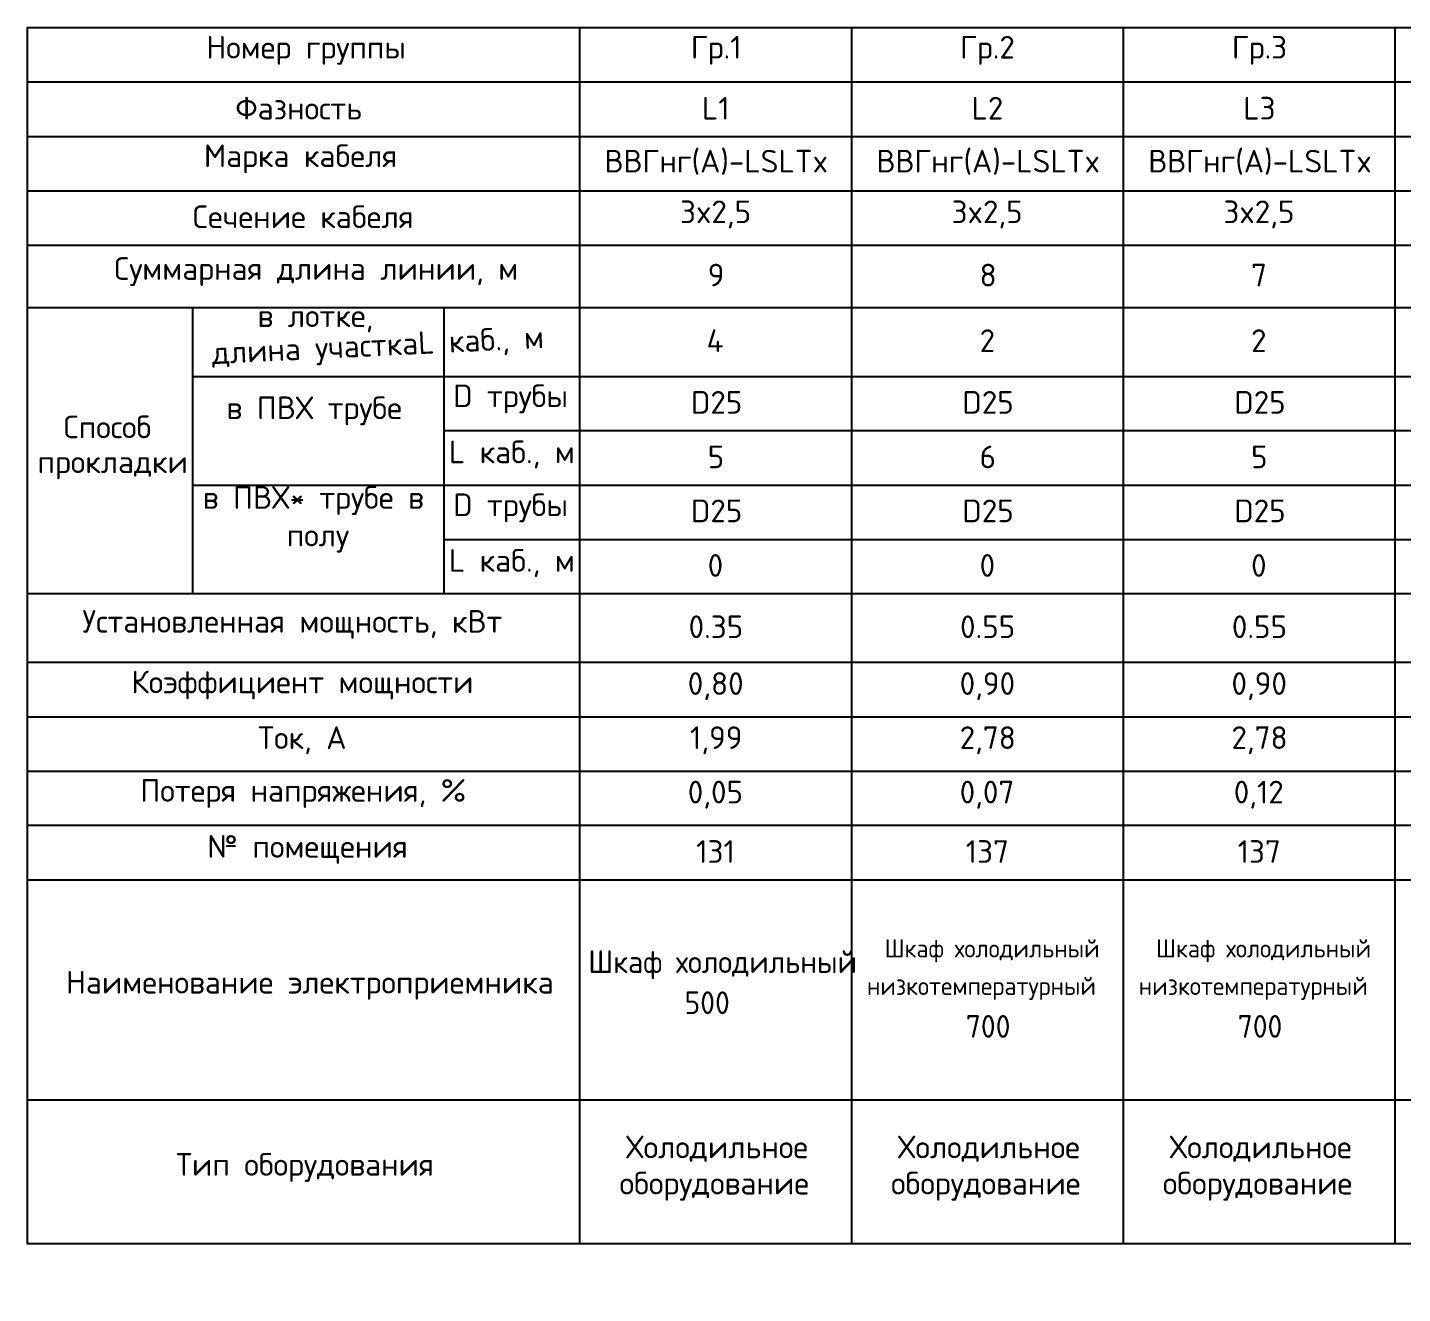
# Model space of a CAD drawing. Header units: millimetres. Extents: x -32 to 417638015, y -35 to 175284279.
# Drawn here: x 644708 to 659889, y 30324 to 44299 of the extents above; entities that cross this region are included whole.
import ezdxf

# ---------------------------------------------------------------- set-up
doc = ezdxf.new("R2010")
doc.units = ezdxf.units.MM
doc.layers.add('PDF _0', color=7, linetype='Continuous')
doc.layers.add('PDF _Текст', color=7, linetype='Continuous')
doc.styles.add('PDF GOST Common', font='GOST_Common.ttf')
doc.styles.add('PDF ISOCPEUR', font='isocpeur.ttf')

msp = doc.modelspace()

# ---------------------------------------------------------------- linework, layer by layer
at = {"layer": 'PDF _0', "lineweight": 25}
for points in [[(674260, 30871), (644708, 30871), (644708, 44299), (674260, 44299)], [(650804, 44299), (650804, 30871)], [(653806, 44299), (653806, 30871)], [(656807, 44299), (656807, 30871)], [(659804, 44299), (659804, 30871)], [(644708, 43698), (674260, 43698)], [(644708, 43097), (674260, 43097)], [(644708, 42495), (674260, 42495)], [(644708, 41898), (674260, 41898)], [(644708, 41208), (674260, 41208)], [(646529, 41208), (646529, 38050)], [(649306, 41208), (649306, 38050)], [(646529, 40446), (674260, 40446)], [(649306, 39850), (674260, 39850)], [(646529, 39248), (674260, 39248)], [(649306, 38647), (674260, 38647)], [(644708, 38050), (674260, 38050)], [(644708, 37293), (674260, 37293)], [(644708, 36691), (674260, 36691)], [(644708, 36090), (674260, 36090)], [(644708, 35493), (674260, 35493)], [(644708, 34892), (674260, 34892)], [(644708, 32462), (674260, 32462)]]:
    msp.add_lwpolyline(points, dxfattribs=at)

# ---------------------------------------------------------------- texts
at = {"layer": 'PDF _Текст', "attachment_point": 4}
for s, insert, char_height, style in [('Номер группы', (646681, 44047), 250.01, 'PDF ISOCPEUR'), ('Гр.1', (652032, 44047), 250, 'PDF ISOCPEUR'), ('Гр.2', (655004, 44047), 250, 'PDF ISOCPEUR'), ('Гр.3', (658005, 44047), 250, 'PDF ISOCPEUR'), ('Фазность', (647003, 43408), 250, 'PDF ISOCPEUR'), ('L1', (652155, 43408), 250, 'PDF ISOCPEUR'), ('L2', (655131, 43408), 250, 'PDF ISOCPEUR'), ('L3', (658132, 43408), 250, 'PDF ISOCPEUR'), ('Марка кабеля', (646656, 42849), 250.01, 'PDF ISOCPEUR'), ('ВВГнг(A)-LSLTx', (651079, 42811), 250.01, 'PDF ISOCPEUR'), ('ВВГнг(A)-LSLTx', (654081, 42811), 250.01, 'PDF ISOCPEUR'), ('ВВГнг(A)-LSLTx', (657082, 42811), 250.01, 'PDF ISOCPEUR'), ('3x2,5', (651913, 42235), 250, 'PDF ISOCPEUR'), ('3x2,5', (654911, 42235), 250, 'PDF ISOCPEUR'), ('3x2,5', (657912, 42235), 250, 'PDF ISOCPEUR'), ('Сечение кабеля', (646533, 42210), 250.01, 'PDF ISOCPEUR'), ('Суммарная длина линии, м', (645665, 41604), 250.01, 'PDF ISOCPEUR'), ('9', (652218, 41566), 250, 'PDF ISOCPEUR'), ('8', (655220, 41566), 250, 'PDF ISOCPEUR'), ('7', (658217, 41566), 250, 'PDF ISOCPEUR'), ('в лотке,', (647248, 41088), 250, 'PDF ISOCPEUR'), ('4', (652206, 40842), 250, 'PDF ISOCPEUR'), ('2', (655220, 40842), 250, 'PDF ISOCPEUR'), ('2', (658217, 40842), 250, 'PDF ISOCPEUR'), ('D трубы', (649407, 40199), 250, 'PDF ISOCPEUR'), ('D25', (652032, 40161), 250, 'PDF ISOCPEUR'), ('D25', (655029, 40161), 250, 'PDF ISOCPEUR'), ('D25', (658031, 40161), 250, 'PDF ISOCPEUR'), ('в ПВХ трубе', (646905, 40067), 250.01, 'PDF ISOCPEUR'), ('Способ', (645106, 39890), 250, 'PDF ISOCPEUR'), ('L каб., м', (649361, 39585), 250, 'PDF ISOCPEUR'), ('5', (652218, 39559), 250, 'PDF ISOCPEUR'), ('6', (655220, 39559), 250, 'PDF ISOCPEUR'), ('5', (658217, 39559), 250, 'PDF ISOCPEUR'), ('прокладки', (644818, 39471), 250, 'PDF ISOCPEUR'), ('в ПВХ* трубе в', (646643, 39077), 250.01, 'PDF ISOCPEUR'), ('D трубы', (649407, 38996), 250, 'PDF ISOCPEUR'), ('D25', (652032, 38963), 250, 'PDF ISOCPEUR'), ('D25', (655029, 38963), 250, 'PDF ISOCPEUR'), ('D25', (658031, 38963), 250, 'PDF ISOCPEUR'), ('полу', (647570, 38662), 250, 'PDF ISOCPEUR'), ('L каб., м', (649361, 38387), 250, 'PDF ISOCPEUR'), ('0', (652218, 38361), 250, 'PDF ISOCPEUR'), ('0', (655220, 38361), 250, 'PDF ISOCPEUR'), ('0', (658217, 38361), 250, 'PDF ISOCPEUR'), ('Установленная мощность, кВт', (645314, 37710), 250.01, 'PDF ISOCPEUR'), ('0.35', (652007, 37684), 250, 'PDF ISOCPEUR'), ('0.55', (655004, 37684), 250, 'PDF ISOCPEUR'), ('0.55', (658005, 37684), 250, 'PDF ISOCPEUR'), ('Коэффициент мощности', (645855, 37041), 250.01, 'PDF ISOCPEUR'), ('0,80', (651998, 37028), 250, 'PDF ISOCPEUR'), ('0,90', (655000, 37028), 250, 'PDF ISOCPEUR'), ('0,90', (658001, 37028), 250, 'PDF ISOCPEUR'), ('Ток, А', (647253, 36431), 250, 'PDF ISOCPEUR'), ('1,99', (652023, 36431), 250, 'PDF ISOCPEUR'), ('2,78', (655000, 36431), 250, 'PDF ISOCPEUR'), ('2,78', (658001, 36431), 250, 'PDF ISOCPEUR'), ('Потеря напряжения, %', (645953, 35843), 250.01, 'PDF ISOCPEUR'), ('0,05', (651998, 35830), 250, 'PDF ISOCPEUR'), ('0,07', (655000, 35830), 250, 'PDF ISOCPEUR'), ('0,12', (658026, 35830), 250, 'PDF ISOCPEUR'), ('№ помещения', (646694, 35225), 250.01, 'PDF ISOCPEUR'), ('131', (652091, 35203), 250, 'PDF ISOCPEUR'), ('137', (655067, 35203), 250, 'PDF ISOCPEUR'), ('137', (658069, 35203), 250, 'PDF ISOCPEUR'), ('Шкаф холодильный', (654171, 34107), 200, 'PDF GOST Common'), ('Шкаф холодильный', (657168, 34107), 200, 'PDF GOST Common'), ('Шкаф холодильный', (650899, 33953), 250.01, 'PDF GOST Common'), ('Наименование электроприемника', (645132, 33726), 250.01, 'PDF ISOCPEUR'), ('низкотемпературный', (653976, 33692), 200, 'PDF GOST Common'), ('низкотемпературный', (656978, 33692), 200, 'PDF GOST Common'), ('500', (651962, 33534), 250, 'PDF GOST Common'), ('700', (655067, 33273), 250, 'PDF GOST Common'), ('700', (658069, 33273), 250, 'PDF GOST Common'), ('Холодильное', (651317, 31922), 250.01, 'PDF ISOCPEUR'), ('Холодильное', (654318, 31922), 250.01, 'PDF ISOCPEUR'), ('Холодильное', (657319, 31922), 250.01, 'PDF ISOCPEUR'), ('Тип оборудования', (646347, 31715), 250.01, 'PDF ISOCPEUR'), ('оборудование', (651245, 31508), 250.01, 'PDF ISOCPEUR'), ('оборудование', (654242, 31508), 250.01, 'PDF ISOCPEUR'), ('оборудование', (657243, 31508), 250.01, 'PDF ISOCPEUR')]:
    msp.add_mtext(s, dxfattribs=dict(at, insert=insert, char_height=char_height, style=style))
at = {"layer": 'PDF _Текст', "insert": (646744, 40673), "char_height": 250.01, "attachment_point": 4, "rotation": 2.7843, "style": 'PDF ISOCPEUR'}
msp.add_mtext('длина участкаL каб., м', dxfattribs=at)
at = {"layer": 'PDF _Текст', "color": 7, "true_color": 0xfafafa, "char_height": 0.999, "attachment_point": 4, "style": 'PDF ISOCPEUR'}
for s, insert in [('Коэф спроса', (647752, 30744)), ('0,40', (652303, 30744)), ('0,15', (655304, 30744)), ('0,50', (658306, 30744)), ('0,14', (652303, 30516)), ('0,08', (655304, 30516)), ('0,28', (658306, 30516)), ('Полная расчетная мощность', (647748, 30325)), ('0,18', (652303, 30325)), ('0,09', (655304, 30325)), ('0,31', (658306, 30325))]:
    msp.add_mtext(s, dxfattribs=dict(at, insert=insert))

doc.saveas('drawing.dxf')
